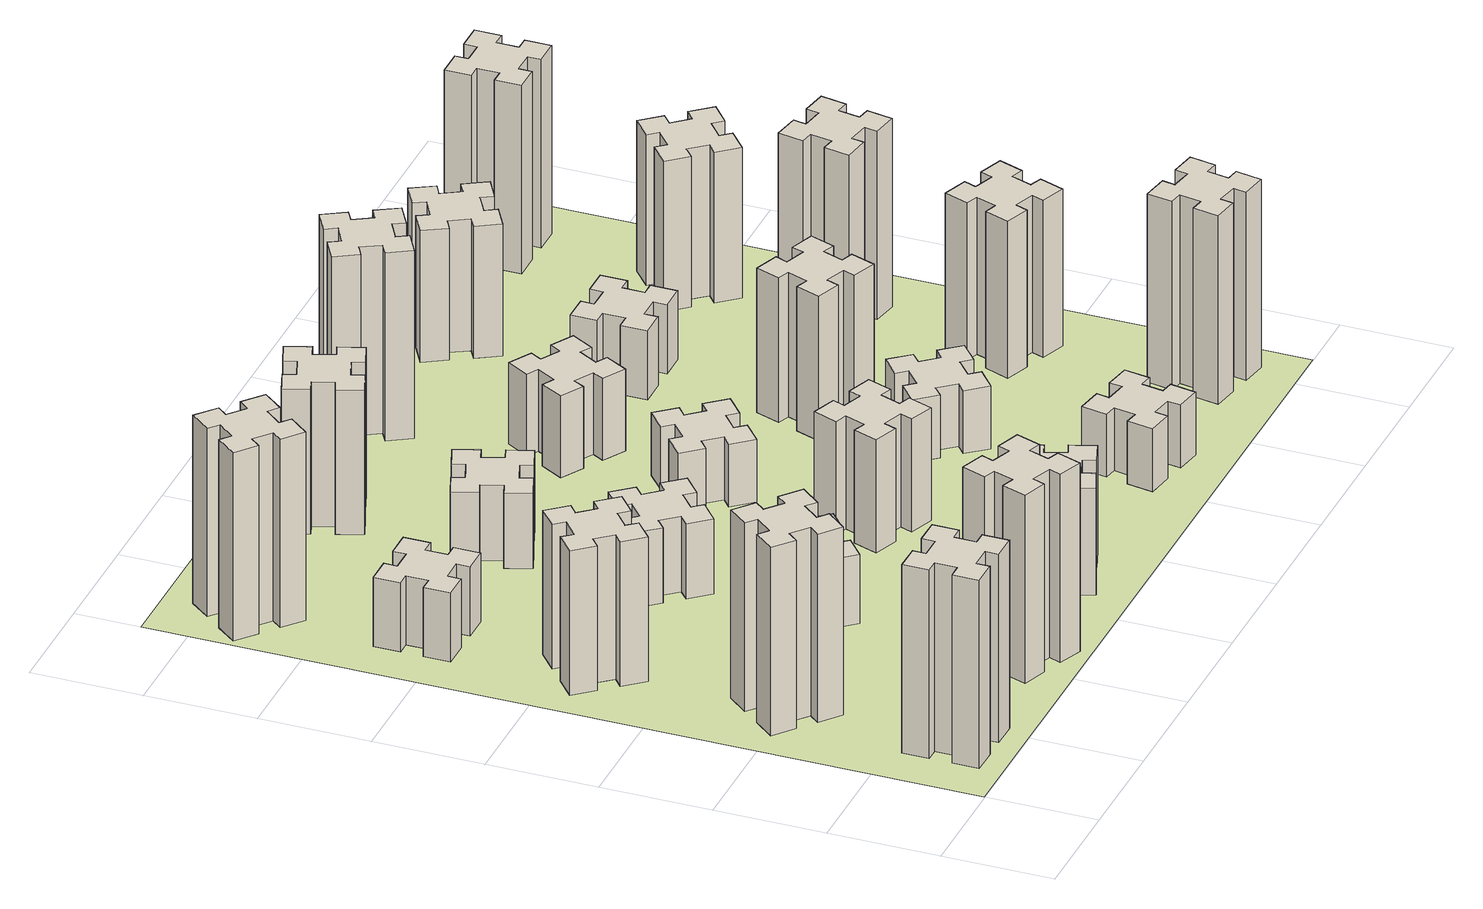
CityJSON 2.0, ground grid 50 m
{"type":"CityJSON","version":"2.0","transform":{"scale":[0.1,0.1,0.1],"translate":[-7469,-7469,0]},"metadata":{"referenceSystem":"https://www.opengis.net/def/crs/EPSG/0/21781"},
"CityObjects":{
"building1":{"type":"Building","attributes":{"class":"1000","function":"1000","usage":"1000","yearOfConstruction":2016,"roofType":"1000","measuredHeight":90,"storeysAboveGround":30,"storeysBelowGround":0},"geometry":[{"type":"Solid","lod":"1","boundaries":[[[[0,1,2,3,4,5,6,7,8,9,10,11,12,13,14,15,16,17,18,19]],[[17,16,20,21]],[[16,15,22,20]],[[15,14,23,22]],[[14,13,24,23]],[[13,12,25,24]],[[12,11,26,25]],[[11,10,27,26]],[[10,9,28,27]],[[9,8,29,28]],[[8,7,30,29]],[[7,6,31,30]],[[6,5,32,31]],[[5,4,33,32]],[[4,3,34,33]],[[3,2,35,34]],[[2,1,36,35]],[[1,0,37,36]],[[0,19,38,37]],[[19,18,39,38]],[[18,17,21,39]],[[24,25,26,27,28,29,30,31,32,33,34,35,36,37,38,39,21,20,22,23]]]]}]},
"building2":{"type":"Building","attributes":{"class":"1000","function":"1000","usage":"1000","yearOfConstruction":2016,"roofType":"1000","measuredHeight":90,"storeysAboveGround":30,"storeysBelowGround":0},"geometry":[{"type":"Solid","lod":"1","boundaries":[[[[40,41,42,43,44,45,46,47,48,49,50,51,52,53,54,55,56,57,58,59]],[[57,56,60,61]],[[56,55,62,60]],[[55,54,63,62]],[[54,53,64,63]],[[53,52,65,64]],[[52,51,66,65]],[[51,50,67,66]],[[50,49,68,67]],[[49,48,69,68]],[[48,47,70,69]],[[47,46,71,70]],[[46,45,72,71]],[[45,44,73,72]],[[44,43,74,73]],[[43,42,75,74]],[[42,41,76,75]],[[41,40,77,76]],[[40,59,78,77]],[[59,58,79,78]],[[58,57,61,79]],[[64,65,66,67,68,69,70,71,72,73,74,75,76,77,78,79,61,60,62,63]]]]}]},
"building3":{"type":"Building","attributes":{"class":"1000","function":"1000","usage":"1000","yearOfConstruction":2016,"roofType":"1000","measuredHeight":69,"storeysAboveGround":30,"storeysBelowGround":0},"geometry":[{"type":"Solid","lod":"1","boundaries":[[[[80,81,82,83,84,85,86,87,88,89,90,91,92,93,94,95,96,97,98,99]],[[97,96,100,101]],[[96,95,102,100]],[[95,94,103,102]],[[94,93,104,103]],[[93,92,105,104]],[[92,91,106,105]],[[91,90,107,106]],[[90,89,108,107]],[[89,88,109,108]],[[88,87,110,109]],[[87,86,111,110]],[[86,85,112,111]],[[85,84,113,112]],[[84,83,114,113]],[[83,82,115,114]],[[82,81,116,115]],[[81,80,117,116]],[[80,99,118,117]],[[99,98,119,118]],[[98,97,101,119]],[[104,105,106,107,108,109,110,111,112,113,114,115,116,117,118,119,101,100,102,103]]]]}]},
"building4":{"type":"Building","attributes":{"class":"1000","function":"1000","usage":"1000","yearOfConstruction":2016,"roofType":"1000","measuredHeight":33,"storeysAboveGround":30,"storeysBelowGround":0},"geometry":[{"type":"Solid","lod":"1","boundaries":[[[[120,121,122,123,124,125,126,127,128,129,130,131,132,133,134,135,136,137,138,139]],[[137,136,140,141]],[[136,135,142,140]],[[135,134,143,142]],[[134,133,144,143]],[[133,132,145,144]],[[132,131,146,145]],[[131,130,147,146]],[[130,129,148,147]],[[129,128,149,148]],[[128,127,150,149]],[[127,126,151,150]],[[126,125,152,151]],[[125,124,153,152]],[[124,123,154,153]],[[123,122,155,154]],[[122,121,156,155]],[[121,120,157,156]],[[120,139,158,157]],[[139,138,159,158]],[[138,137,141,159]],[[144,145,146,147,148,149,150,151,152,153,154,155,156,157,158,159,141,140,142,143]]]]}]},
"building5":{"type":"Building","attributes":{"class":"1000","function":"1000","usage":"1000","yearOfConstruction":2016,"roofType":"1000","measuredHeight":90,"storeysAboveGround":30,"storeysBelowGround":0},"geometry":[{"type":"Solid","lod":"1","boundaries":[[[[160,161,162,163,164,165,166,167,168,169,170,171,172,173,174,175,176,177,178,179]],[[177,176,180,181]],[[176,175,182,180]],[[175,174,183,182]],[[174,173,184,183]],[[173,172,185,184]],[[172,171,186,185]],[[171,170,187,186]],[[170,169,188,187]],[[169,168,189,188]],[[168,167,190,189]],[[167,166,191,190]],[[166,165,192,191]],[[165,164,193,192]],[[164,163,194,193]],[[163,162,195,194]],[[162,161,196,195]],[[161,160,197,196]],[[160,179,198,197]],[[179,178,199,198]],[[178,177,181,199]],[[184,185,186,187,188,189,190,191,192,193,194,195,196,197,198,199,181,180,182,183]]]]}]},
"building6":{"type":"Building","attributes":{"class":"1000","function":"1000","usage":"1000","yearOfConstruction":2016,"roofType":"1000","measuredHeight":90,"storeysAboveGround":30,"storeysBelowGround":0},"geometry":[{"type":"Solid","lod":"1","boundaries":[[[[200,201,202,203,204,205,206,207,208,209,210,211,212,213,214,215,216,217,218,219]],[[217,216,220,221]],[[216,215,222,220]],[[215,214,223,222]],[[214,213,224,223]],[[213,212,225,224]],[[212,211,226,225]],[[211,210,227,226]],[[210,209,228,227]],[[209,208,229,228]],[[208,207,230,229]],[[207,206,231,230]],[[206,205,232,231]],[[205,204,233,232]],[[204,203,234,233]],[[203,202,235,234]],[[202,201,236,235]],[[201,200,237,236]],[[200,219,238,237]],[[219,218,239,238]],[[218,217,221,239]],[[224,225,226,227,228,229,230,231,232,233,234,235,236,237,238,239,221,220,222,223]]]]}]},
"building7":{"type":"Building","attributes":{"class":"1000","function":"1000","usage":"1000","yearOfConstruction":2016,"roofType":"1000","measuredHeight":33,"storeysAboveGround":30,"storeysBelowGround":0},"geometry":[{"type":"Solid","lod":"1","boundaries":[[[[240,241,242,243,244,245,246,247,248,249,250,251,252,253,254,255,256,257,258,259]],[[257,256,260,261]],[[256,255,262,260]],[[255,254,263,262]],[[254,253,264,263]],[[253,252,265,264]],[[252,251,266,265]],[[251,250,267,266]],[[250,249,268,267]],[[249,248,269,268]],[[248,247,270,269]],[[247,246,271,270]],[[246,245,272,271]],[[245,244,273,272]],[[244,243,274,273]],[[243,242,275,274]],[[242,241,276,275]],[[241,240,277,276]],[[240,259,278,277]],[[259,258,279,278]],[[258,257,261,279]],[[264,265,266,267,268,269,270,271,272,273,274,275,276,277,278,279,261,260,262,263]]]]}]},
"building8":{"type":"Building","attributes":{"class":"1000","function":"1000","usage":"1000","yearOfConstruction":2016,"roofType":"1000","measuredHeight":36,"storeysAboveGround":30,"storeysBelowGround":0},"geometry":[{"type":"Solid","lod":"1","boundaries":[[[[280,281,282,283,284,285,286,287,288,289,290,291,292,293,294,295,296,297,298,299]],[[297,296,300,301]],[[296,295,302,300]],[[295,294,303,302]],[[294,293,304,303]],[[293,292,305,304]],[[292,291,306,305]],[[291,290,307,306]],[[290,289,308,307]],[[289,288,309,308]],[[288,287,310,309]],[[287,286,311,310]],[[286,285,312,311]],[[285,284,313,312]],[[284,283,314,313]],[[283,282,315,314]],[[282,281,316,315]],[[281,280,317,316]],[[280,299,318,317]],[[299,298,319,318]],[[298,297,301,319]],[[304,305,306,307,308,309,310,311,312,313,314,315,316,317,318,319,301,300,302,303]]]]}]},
"building9":{"type":"Building","attributes":{"class":"1000","function":"1000","usage":"1000","yearOfConstruction":2016,"roofType":"1000","measuredHeight":51,"storeysAboveGround":30,"storeysBelowGround":0},"geometry":[{"type":"Solid","lod":"1","boundaries":[[[[320,321,322,323,324,325,326,327,328,329,330,331,332,333,334,335,336,337,338,339]],[[337,336,340,341]],[[336,335,342,340]],[[335,334,343,342]],[[334,333,344,343]],[[333,332,345,344]],[[332,331,346,345]],[[331,330,347,346]],[[330,329,348,347]],[[329,328,349,348]],[[328,327,350,349]],[[327,326,351,350]],[[326,325,352,351]],[[325,324,353,352]],[[324,323,354,353]],[[323,322,355,354]],[[322,321,356,355]],[[321,320,357,356]],[[320,339,358,357]],[[339,338,359,358]],[[338,337,341,359]],[[344,345,346,347,348,349,350,351,352,353,354,355,356,357,358,359,341,340,342,343]]]]}]},
"building10":{"type":"Building","attributes":{"class":"1000","function":"1000","usage":"1000","yearOfConstruction":2016,"roofType":"1000","measuredHeight":36,"storeysAboveGround":30,"storeysBelowGround":0},"geometry":[{"type":"Solid","lod":"1","boundaries":[[[[360,361,362,363,364,365,366,367,368,369,370,371,372,373,374,375,376,377,378,379]],[[377,376,380,381]],[[376,375,382,380]],[[375,374,383,382]],[[374,373,384,383]],[[373,372,385,384]],[[372,371,386,385]],[[371,370,387,386]],[[370,369,388,387]],[[369,368,389,388]],[[368,367,390,389]],[[367,366,391,390]],[[366,365,392,391]],[[365,364,393,392]],[[364,363,394,393]],[[363,362,395,394]],[[362,361,396,395]],[[361,360,397,396]],[[360,379,398,397]],[[379,378,399,398]],[[378,377,381,399]],[[384,385,386,387,388,389,390,391,392,393,394,395,396,397,398,399,381,380,382,383]]]]}]},
"building11":{"type":"Building","attributes":{"class":"1000","function":"1000","usage":"1000","yearOfConstruction":2016,"roofType":"1000","measuredHeight":69,"storeysAboveGround":30,"storeysBelowGround":0},"geometry":[{"type":"Solid","lod":"1","boundaries":[[[[400,401,402,403,404,405,406,407,408,409,410,411,412,413,414,415,416,417,418,419]],[[417,416,420,421]],[[416,415,422,420]],[[415,414,423,422]],[[414,413,424,423]],[[413,412,425,424]],[[412,411,426,425]],[[411,410,427,426]],[[410,409,428,427]],[[409,408,429,428]],[[408,407,430,429]],[[407,406,431,430]],[[406,405,432,431]],[[405,404,433,432]],[[404,403,434,433]],[[403,402,435,434]],[[402,401,436,435]],[[401,400,437,436]],[[400,419,438,437]],[[419,418,439,438]],[[418,417,421,439]],[[424,425,426,427,428,429,430,431,432,433,434,435,436,437,438,439,421,420,422,423]]]]}]},
"building12":{"type":"Building","attributes":{"class":"1000","function":"1000","usage":"1000","yearOfConstruction":2016,"roofType":"1000","measuredHeight":54,"storeysAboveGround":30,"storeysBelowGround":0},"geometry":[{"type":"Solid","lod":"1","boundaries":[[[[440,441,442,443,444,445,446,447,448,449,450,451,452,453,454,455,456,457,458,459]],[[457,456,460,461]],[[456,455,462,460]],[[455,454,463,462]],[[454,453,464,463]],[[453,452,465,464]],[[452,451,466,465]],[[451,450,467,466]],[[450,449,468,467]],[[449,448,469,468]],[[448,447,470,469]],[[447,446,471,470]],[[446,445,472,471]],[[445,444,473,472]],[[444,443,474,473]],[[443,442,475,474]],[[442,441,476,475]],[[441,440,477,476]],[[440,459,478,477]],[[459,458,479,478]],[[458,457,461,479]],[[464,465,466,467,468,469,470,471,472,473,474,475,476,477,478,479,461,460,462,463]]]]}]},
"building13":{"type":"Building","attributes":{"class":"1000","function":"1000","usage":"1000","yearOfConstruction":2016,"roofType":"1000","measuredHeight":30,"storeysAboveGround":30,"storeysBelowGround":0},"geometry":[{"type":"Solid","lod":"1","boundaries":[[[[480,481,482,483,484,485,486,487,488,489,490,491,492,493,494,495,496,497,498,499]],[[497,496,500,501]],[[496,495,502,500]],[[495,494,503,502]],[[494,493,504,503]],[[493,492,505,504]],[[492,491,506,505]],[[491,490,507,506]],[[490,489,508,507]],[[489,488,509,508]],[[488,487,510,509]],[[487,486,511,510]],[[486,485,512,511]],[[485,484,513,512]],[[484,483,514,513]],[[483,482,515,514]],[[482,481,516,515]],[[481,480,517,516]],[[480,499,518,517]],[[499,498,519,518]],[[498,497,501,519]],[[504,505,506,507,508,509,510,511,512,513,514,515,516,517,518,519,501,500,502,503]]]]}]},
"building14":{"type":"Building","attributes":{"class":"1000","function":"1000","usage":"1000","yearOfConstruction":2016,"roofType":"1000","measuredHeight":39,"storeysAboveGround":30,"storeysBelowGround":0},"geometry":[{"type":"Solid","lod":"1","boundaries":[[[[520,521,522,523,524,525,526,527,528,529,530,531,532,533,534,535,536,537,538,539]],[[537,536,540,541]],[[536,535,542,540]],[[535,534,543,542]],[[534,533,544,543]],[[533,532,545,544]],[[532,531,546,545]],[[531,530,547,546]],[[530,529,548,547]],[[529,528,549,548]],[[528,527,550,549]],[[527,526,551,550]],[[526,525,552,551]],[[525,524,553,552]],[[524,523,554,553]],[[523,522,555,554]],[[522,521,556,555]],[[521,520,557,556]],[[520,539,558,557]],[[539,538,559,558]],[[538,537,541,559]],[[544,545,546,547,548,549,550,551,552,553,554,555,556,557,558,559,541,540,542,543]]]]}]},
"building15":{"type":"Building","attributes":{"class":"1000","function":"1000","usage":"1000","yearOfConstruction":2016,"roofType":"1000","measuredHeight":30,"storeysAboveGround":30,"storeysBelowGround":0},"geometry":[{"type":"Solid","lod":"1","boundaries":[[[[560,561,562,563,564,565,566,567,568,569,570,571,572,573,574,575,576,577,578,579]],[[577,576,580,581]],[[576,575,582,580]],[[575,574,583,582]],[[574,573,584,583]],[[573,572,585,584]],[[572,571,586,585]],[[571,570,587,586]],[[570,569,588,587]],[[569,568,589,588]],[[568,567,590,589]],[[567,566,591,590]],[[566,565,592,591]],[[565,564,593,592]],[[564,563,594,593]],[[563,562,595,594]],[[562,561,596,595]],[[561,560,597,596]],[[560,579,598,597]],[[579,578,599,598]],[[578,577,581,599]],[[584,585,586,587,588,589,590,591,592,593,594,595,596,597,598,599,581,580,582,583]]]]}]},
"building16":{"type":"Building","attributes":{"class":"1000","function":"1000","usage":"1000","yearOfConstruction":2016,"roofType":"1000","measuredHeight":90,"storeysAboveGround":30,"storeysBelowGround":0},"geometry":[{"type":"Solid","lod":"1","boundaries":[[[[600,601,602,603,604,605,606,607,608,609,610,611,612,613,614,615,616,617,618,619]],[[617,616,620,621]],[[616,615,622,620]],[[615,614,623,622]],[[614,613,624,623]],[[613,612,625,624]],[[612,611,626,625]],[[611,610,627,626]],[[610,609,628,627]],[[609,608,629,628]],[[608,607,630,629]],[[607,606,631,630]],[[606,605,632,631]],[[605,604,633,632]],[[604,603,634,633]],[[603,602,635,634]],[[602,601,636,635]],[[601,600,637,636]],[[600,619,638,637]],[[619,618,639,638]],[[618,617,621,639]],[[624,625,626,627,628,629,630,631,632,633,634,635,636,637,638,639,621,620,622,623]]]]}]},
"building17":{"type":"Building","attributes":{"class":"1000","function":"1000","usage":"1000","yearOfConstruction":2016,"roofType":"1000","measuredHeight":30,"storeysAboveGround":30,"storeysBelowGround":0},"geometry":[{"type":"Solid","lod":"1","boundaries":[[[[640,641,642,643,644,645,646,647,648,649,650,651,652,653,654,655,656,657,658,659]],[[657,656,660,661]],[[656,655,662,660]],[[655,654,663,662]],[[654,653,664,663]],[[653,652,665,664]],[[652,651,666,665]],[[651,650,667,666]],[[650,649,668,667]],[[649,648,669,668]],[[648,647,670,669]],[[647,646,671,670]],[[646,645,672,671]],[[645,644,673,672]],[[644,643,674,673]],[[643,642,675,674]],[[642,641,676,675]],[[641,640,677,676]],[[640,659,678,677]],[[659,658,679,678]],[[658,657,661,679]],[[664,665,666,667,668,669,670,671,672,673,674,675,676,677,678,679,661,660,662,663]]]]}]},
"building18":{"type":"Building","attributes":{"class":"1000","function":"1000","usage":"1000","yearOfConstruction":2016,"roofType":"1000","measuredHeight":69,"storeysAboveGround":30,"storeysBelowGround":0},"geometry":[{"type":"Solid","lod":"1","boundaries":[[[[680,681,682,683,684,685,686,687,688,689,690,691,692,693,694,695,696,697,698,699]],[[697,696,700,701]],[[696,695,702,700]],[[695,694,703,702]],[[694,693,704,703]],[[693,692,705,704]],[[692,691,706,705]],[[691,690,707,706]],[[690,689,708,707]],[[689,688,709,708]],[[688,687,710,709]],[[687,686,711,710]],[[686,685,712,711]],[[685,684,713,712]],[[684,683,714,713]],[[683,682,715,714]],[[682,681,716,715]],[[681,680,717,716]],[[680,699,718,717]],[[699,698,719,718]],[[698,697,701,719]],[[704,705,706,707,708,709,710,711,712,713,714,715,716,717,718,719,701,700,702,703]]]]}]},
"building19":{"type":"Building","attributes":{"class":"1000","function":"1000","usage":"1000","yearOfConstruction":2016,"roofType":"1000","measuredHeight":33,"storeysAboveGround":30,"storeysBelowGround":0},"geometry":[{"type":"Solid","lod":"1","boundaries":[[[[720,721,722,723,724,725,726,727,728,729,730,731,732,733,734,735,736,737,738,739]],[[737,736,740,741]],[[736,735,742,740]],[[735,734,743,742]],[[734,733,744,743]],[[733,732,745,744]],[[732,731,746,745]],[[731,730,747,746]],[[730,729,748,747]],[[729,728,749,748]],[[728,727,750,749]],[[727,726,751,750]],[[726,725,752,751]],[[725,724,753,752]],[[724,723,754,753]],[[723,722,755,754]],[[722,721,756,755]],[[721,720,757,756]],[[720,739,758,757]],[[739,738,759,758]],[[738,737,741,759]],[[744,745,746,747,748,749,750,751,752,753,754,755,756,757,758,759,741,740,742,743]]]]}]},
"building20":{"type":"Building","attributes":{"class":"1000","function":"1000","usage":"1000","yearOfConstruction":2016,"roofType":"1000","measuredHeight":90,"storeysAboveGround":30,"storeysBelowGround":0},"geometry":[{"type":"Solid","lod":"1","boundaries":[[[[760,761,762,763,764,765,766,767,768,769,770,771,772,773,774,775,776,777,778,779]],[[777,776,780,781]],[[776,775,782,780]],[[775,774,783,782]],[[774,773,784,783]],[[773,772,785,784]],[[772,771,786,785]],[[771,770,787,786]],[[770,769,788,787]],[[769,768,789,788]],[[768,767,790,789]],[[767,766,791,790]],[[766,765,792,791]],[[765,764,793,792]],[[764,763,794,793]],[[763,762,795,794]],[[762,761,796,795]],[[761,760,797,796]],[[760,779,798,797]],[[779,778,799,798]],[[778,777,781,799]],[[784,785,786,787,788,789,790,791,792,793,794,795,796,797,798,799,781,780,782,783]]]]}]},
"building21":{"type":"Building","attributes":{"class":"1000","function":"1000","usage":"1000","yearOfConstruction":2016,"roofType":"1000","measuredHeight":63,"storeysAboveGround":30,"storeysBelowGround":0},"geometry":[{"type":"Solid","lod":"1","boundaries":[[[[800,801,802,803,804,805,806,807,808,809,810,811,812,813,814,815,816,817,818,819]],[[817,816,820,821]],[[816,815,822,820]],[[815,814,823,822]],[[814,813,824,823]],[[813,812,825,824]],[[812,811,826,825]],[[811,810,827,826]],[[810,809,828,827]],[[809,808,829,828]],[[808,807,830,829]],[[807,806,831,830]],[[806,805,832,831]],[[805,804,833,832]],[[804,803,834,833]],[[803,802,835,834]],[[802,801,836,835]],[[801,800,837,836]],[[800,819,838,837]],[[819,818,839,838]],[[818,817,821,839]],[[824,825,826,827,828,829,830,831,832,833,834,835,836,837,838,839,821,820,822,823]]]]}]},
"building22":{"type":"Building","attributes":{"class":"1000","function":"1000","usage":"1000","yearOfConstruction":2016,"roofType":"1000","measuredHeight":75,"storeysAboveGround":30,"storeysBelowGround":0},"geometry":[{"type":"Solid","lod":"1","boundaries":[[[[840,841,842,843,844,845,846,847,848,849,850,851,852,853,854,855,856,857,858,859]],[[857,856,860,861]],[[856,855,862,860]],[[855,854,863,862]],[[854,853,864,863]],[[853,852,865,864]],[[852,851,866,865]],[[851,850,867,866]],[[850,849,868,867]],[[849,848,869,868]],[[848,847,870,869]],[[847,846,871,870]],[[846,845,872,871]],[[845,844,873,872]],[[844,843,874,873]],[[843,842,875,874]],[[842,841,876,875]],[[841,840,877,876]],[[840,859,878,877]],[[859,858,879,878]],[[858,857,861,879]],[[864,865,866,867,868,869,870,871,872,873,874,875,876,877,878,879,861,860,862,863]]]]}]},
"building23":{"type":"Building","attributes":{"class":"1000","function":"1000","usage":"1000","yearOfConstruction":2016,"roofType":"1000","measuredHeight":90,"storeysAboveGround":30,"storeysBelowGround":0},"geometry":[{"type":"Solid","lod":"1","boundaries":[[[[880,881,882,883,884,885,886,887,888,889,890,891,892,893,894,895,896,897,898,899]],[[897,896,900,901]],[[896,895,902,900]],[[895,894,903,902]],[[894,893,904,903]],[[893,892,905,904]],[[892,891,906,905]],[[891,890,907,906]],[[890,889,908,907]],[[889,888,909,908]],[[888,887,910,909]],[[887,886,911,910]],[[886,885,912,911]],[[885,884,913,912]],[[884,883,914,913]],[[883,882,915,914]],[[882,881,916,915]],[[881,880,917,916]],[[880,899,918,917]],[[899,898,919,918]],[[898,897,901,919]],[[904,905,906,907,908,909,910,911,912,913,914,915,916,917,918,919,901,900,902,903]]]]}]},
"building24":{"type":"Building","attributes":{"class":"1000","function":"1000","usage":"1000","yearOfConstruction":2016,"roofType":"1000","measuredHeight":72,"storeysAboveGround":30,"storeysBelowGround":0},"geometry":[{"type":"Solid","lod":"1","boundaries":[[[[920,921,922,923,924,925,926,927,928,929,930,931,932,933,934,935,936,937,938,939]],[[937,936,940,941]],[[936,935,942,940]],[[935,934,943,942]],[[934,933,944,943]],[[933,932,945,944]],[[932,931,946,945]],[[931,930,947,946]],[[930,929,948,947]],[[929,928,949,948]],[[928,927,950,949]],[[927,926,951,950]],[[926,925,952,951]],[[925,924,953,952]],[[924,923,954,953]],[[923,922,955,954]],[[922,921,956,955]],[[921,920,957,956]],[[920,939,958,957]],[[939,938,959,958]],[[938,937,941,959]],[[944,945,946,947,948,949,950,951,952,953,954,955,956,957,958,959,941,940,942,943]]]]}]},
"building25":{"type":"Building","attributes":{"class":"1000","function":"1000","usage":"1000","yearOfConstruction":2016,"roofType":"1000","measuredHeight":90,"storeysAboveGround":30,"storeysBelowGround":0},"geometry":[{"type":"Solid","lod":"1","boundaries":[[[[960,961,962,963,964,965,966,967,968,969,970,971,972,973,974,975,976,977,978,979]],[[977,976,980,981]],[[976,975,982,980]],[[975,974,983,982]],[[974,973,984,983]],[[973,972,985,984]],[[972,971,986,985]],[[971,970,987,986]],[[970,969,988,987]],[[969,968,989,988]],[[968,967,990,989]],[[967,966,991,990]],[[966,965,992,991]],[[965,964,993,992]],[[964,963,994,993]],[[963,962,995,994]],[[962,961,996,995]],[[961,960,997,996]],[[960,979,998,997]],[[979,978,999,998]],[[978,977,981,999]],[[984,985,986,987,988,989,990,991,992,993,994,995,996,997,998,999,981,980,982,983]]]]}]},
"landuse1":{"type":"LandUse","attributes":{"name":"plot1","function":"1010"},"geometry":[{"type":"MultiSurface","lod":"1","boundaries":[[[1000,1001,1002,1003]]]}]}
},
"vertices":[
[265,325,0],[265,225,0],[205,225,0],[205,105,0],[325,105,0],[325,165,0],[425,165,0],[425,105,0],[545,105,0],[545,225,0],[485,225,0],[485,325,0],[545,325,0],[545,445,0],[425,445,0],[425,385,0],[325,385,0],[325,445,0],[205,445,0],[205,325,0],[325,385,900],[325,445,900],[425,385,900],[425,445,900],[545,445,900],[545,325,900],[485,325,900],[485,225,900],[545,225,900],[545,105,900],[425,105,900],[425,165,900],[325,165,900],[325,105,900],[205,105,900],[205,225,900],[265,225,900],[265,325,900],[205,325,900],[205,445,900],
[484,1067,0],[408,1132,0],[446,1178,0],[354,1255,0],[277,1163,0],[323,1124,0],[259,1048,0],[213,1086,0],[136,994,0],[228,917,0],[266,963,0],[343,899,0],[304,853,0],[396,776,0],[473,868,0],[427,906,0],[492,983,0],[538,944,0],[615,1036,0],[523,1113,0],[492,983,900],[538,944,900],[427,906,900],[473,868,900],[396,776,900],[304,853,900],[343,899,900],[266,963,900],[228,917,900],[136,994,900],[213,1086,900],[259,1048,900],[323,1124,900],[277,1163,900],[354,1255,900],[446,1178,900],[408,1132,900],[484,1067,900],[523,1113,900],[615,1036,900],
[492,1888,0],[427,1964,0],[473,2003,0],[396,2095,0],[304,2018,0],[343,1972,0],[266,1907,0],[228,1953,0],[136,1876,0],[213,1784,0],[259,1823,0],[323,1746,0],[277,1708,0],[354,1616,0],[446,1693,0],[408,1739,0],[484,1803,0],[523,1757,0],[615,1834,0],[538,1926,0],[484,1803,690],[523,1757,690],[408,1739,690],[446,1693,690],[354,1616,690],[277,1708,690],[323,1746,690],[259,1823,690],[213,1784,690],[136,1876,690],[228,1953,690],[266,1907,690],[343,1972,690],[304,2018,690],[396,2095,690],[473,2003,690],[427,1964,690],[492,1888,690],[538,1926,690],[615,1834,690],
[485,2545,0],[485,2645,0],[545,2645,0],[545,2765,0],[425,2765,0],[425,2705,0],[325,2705,0],[325,2765,0],[205,2765,0],[205,2645,0],[265,2645,0],[265,2545,0],[205,2545,0],[205,2425,0],[325,2425,0],[325,2485,0],[425,2485,0],[425,2425,0],[545,2425,0],[545,2545,0],[425,2485,330],[425,2425,330],[325,2485,330],[325,2425,330],[205,2425,330],[205,2545,330],[265,2545,330],[265,2645,330],[205,2645,330],[205,2765,330],[325,2765,330],[325,2705,330],[425,2705,330],[425,2765,330],[545,2765,330],[545,2645,330],[485,2645,330],[485,2545,330],[545,2545,330],[545,2425,330],
[1029,360,0],[995,266,0],[939,287,0],[897,174,0],[1010,133,0],[1031,189,0],[1125,155,0],[1104,99,0],[1217,57,0],[1258,170,0],[1202,191,0],[1236,285,0],[1292,264,0],[1333,377,0],[1220,418,0],[1200,362,0],[1106,396,0],[1127,452,0],[1014,493,0],[973,380,0],[1106,396,900],[1127,452,900],[1200,362,900],[1220,418,900],[1333,377,900],[1292,264,900],[1236,285,900],[1202,191,900],[1258,170,900],[1217,57,900],[1104,99,900],[1125,155,900],[1031,189,900],[1010,133,900],[897,174,900],[939,287,900],[995,266,900],[1029,360,900],[973,380,900],[1014,493,900],
[384,3387,0],[308,3452,0],[346,3498,0],[254,3575,0],[177,3483,0],[223,3444,0],[159,3368,0],[113,3406,0],[36,3314,0],[128,3237,0],[166,3283,0],[243,3219,0],[204,3173,0],[296,3096,0],[373,3188,0],[327,3226,0],[392,3303,0],[438,3264,0],[515,3356,0],[423,3433,0],[392,3303,900],[438,3264,900],[327,3226,900],[373,3188,900],[296,3096,900],[204,3173,900],[243,3219,900],[166,3283,900],[128,3237,900],[36,3314,900],[113,3406,900],[159,3368,900],[223,3444,900],[177,3483,900],[254,3575,900],[346,3498,900],[308,3452,900],[384,3387,900],[423,3433,900],[515,3356,900],
[1083,1332,0],[1006,1267,0],[968,1313,0],[876,1236,0],[953,1144,0],[999,1183,0],[1063,1106,0],[1017,1068,0],[1094,976,0],[1186,1053,0],[1148,1099,0],[1224,1163,0],[1263,1117,0],[1355,1194,0],[1278,1286,0],[1232,1248,0],[1167,1324,0],[1213,1363,0],[1136,1455,0],[1044,1378,0],[1167,1324,330],[1213,1363,330],[1232,1248,330],[1278,1286,330],[1355,1194,330],[1263,1117,330],[1224,1163,330],[1148,1099,330],[1186,1053,330],[1094,976,330],[1017,1068,330],[1063,1106,330],[999,1183,330],[953,1144,330],[876,1236,330],[968,1313,330],[1006,1267,330],[1083,1332,330],[1044,1378,330],[1136,1455,330],
[1083,1972,0],[1006,1907,0],[968,1953,0],[876,1876,0],[953,1784,0],[999,1823,0],[1063,1746,0],[1017,1708,0],[1094,1616,0],[1186,1693,0],[1148,1739,0],[1224,1803,0],[1263,1757,0],[1355,1834,0],[1278,1926,0],[1232,1888,0],[1167,1964,0],[1213,2003,0],[1136,2095,0],[1044,2018,0],[1167,1964,360],[1213,2003,360],[1232,1888,360],[1278,1926,360],[1355,1834,360],[1263,1757,360],[1224,1803,360],[1148,1739,360],[1186,1693,360],[1094,1616,360],[1017,1708,360],[1063,1746,360],[999,1823,360],[953,1784,360],[876,1876,360],[968,1953,360],[1006,1907,360],[1083,1972,360],[1044,2018,360],[1136,2095,360],
[1765,496,0],[1671,462,0],[1650,518,0],[1537,477,0],[1579,364,0],[1635,385,0],[1669,291,0],[1613,270,0],[1654,157,0],[1767,199,0],[1746,255,0],[1840,289,0],[1860,233,0],[1973,274,0],[1932,387,0],[1876,366,0],[1842,460,0],[1898,480,0],[1857,593,0],[1744,552,0],[1842,460,510],[1898,480,510],[1876,366,510],[1932,387,510],[1973,274,510],[1860,233,510],[1840,289,510],[1746,255,510],[1767,199,510],[1654,157,510],[1613,270,510],[1669,291,510],[1635,385,510],[1579,364,510],[1537,477,510],[1650,518,510],[1671,462,510],[1765,496,510],[1744,552,510],[1857,593,510],
[1106,2475,0],[1200,2509,0],[1220,2453,0],[1333,2494,0],[1292,2607,0],[1236,2586,0],[1202,2680,0],[1258,2700,0],[1217,2813,0],[1104,2772,0],[1125,2716,0],[1031,2682,0],[1010,2738,0],[897,2697,0],[939,2584,0],[995,2605,0],[1029,2511,0],[973,2490,0],[1014,2377,0],[1127,2419,0],[1029,2511,360],[973,2490,360],[995,2605,360],[939,2584,360],[897,2697,360],[1010,2738,360],[1031,2682,360],[1125,2716,360],[1104,2772,360],[1217,2813,360],[1258,2700,360],[1202,2680,360],[1236,2586,360],[1292,2607,360],[1333,2494,360],[1220,2453,360],[1200,2509,360],[1106,2475,360],[1127,2419,360],[1014,2377,360],
[1125,3456,0],[1031,3422,0],[1010,3478,0],[897,3437,0],[939,3324,0],[995,3345,0],[1029,3251,0],[973,3230,0],[1014,3117,0],[1127,3159,0],[1106,3215,0],[1200,3249,0],[1220,3193,0],[1333,3234,0],[1292,3347,0],[1236,3326,0],[1202,3420,0],[1258,3440,0],[1217,3553,0],[1104,3512,0],[1202,3420,690],[1258,3440,690],[1236,3326,690],[1292,3347,690],[1333,3234,690],[1220,3193,690],[1200,3249,690],[1106,3215,690],[1127,3159,690],[1014,3117,690],[973,3230,690],[1029,3251,690],[995,3345,690],[939,3324,690],[897,3437,690],[1010,3478,690],[1031,3422,690],[1125,3456,690],[1104,3512,690],[1217,3553,690],
[1769,1300,0],[1735,1206,0],[1679,1227,0],[1637,1114,0],[1750,1073,0],[1771,1129,0],[1865,1095,0],[1844,1039,0],[1957,997,0],[1998,1110,0],[1942,1131,0],[1976,1225,0],[2032,1204,0],[2073,1317,0],[1960,1358,0],[1940,1302,0],[1846,1336,0],[1867,1392,0],[1754,1433,0],[1713,1320,0],[1846,1336,540],[1867,1392,540],[1940,1302,540],[1960,1358,540],[2073,1317,540],[2032,1204,540],[1976,1225,540],[1942,1131,540],[1998,1110,540],[1957,997,540],[1844,1039,540],[1865,1095,540],[1771,1129,540],[1750,1073,540],[1637,1114,540],[1679,1227,540],[1735,1206,540],[1769,1300,540],[1713,1320,540],[1754,1433,540],
[1972,1988,0],[1907,2064,0],[1953,2103,0],[1876,2195,0],[1784,2118,0],[1823,2072,0],[1746,2007,0],[1708,2053,0],[1616,1976,0],[1693,1884,0],[1739,1923,0],[1803,1846,0],[1757,1808,0],[1834,1716,0],[1926,1793,0],[1888,1839,0],[1964,1903,0],[2003,1857,0],[2095,1934,0],[2018,2026,0],[1964,1903,300],[2003,1857,300],[1888,1839,300],[1926,1793,300],[1834,1716,300],[1757,1808,300],[1803,1846,300],[1739,1923,300],[1693,1884,300],[1616,1976,300],[1708,2053,300],[1746,2007,300],[1823,2072,300],[1784,2118,300],[1876,2195,300],[1953,2103,300],[1907,2064,300],[1972,1988,300],[2018,2026,300],[2095,1934,300],
[2026,2497,0],[2076,2584,0],[2128,2554,0],[2188,2658,0],[2084,2718,0],[2054,2666,0],[1967,2716,0],[1997,2768,0],[1893,2828,0],[1833,2724,0],[1885,2694,0],[1835,2607,0],[1783,2637,0],[1723,2533,0],[1827,2473,0],[1857,2525,0],[1944,2475,0],[1914,2423,0],[2018,2363,0],[2078,2467,0],[1944,2475,390],[1914,2423,390],[1857,2525,390],[1827,2473,390],[1723,2533,390],[1783,2637,390],[1835,2607,390],[1885,2694,390],[1833,2724,390],[1893,2828,390],[1997,2768,390],[1967,2716,390],[2054,2666,390],[2084,2718,390],[2188,2658,390],[2128,2554,390],[2076,2584,390],[2026,2497,390],[2078,2467,390],[2018,2363,390],
[2596,444,0],[2578,345,0],[2519,356,0],[2498,237,0],[2617,217,0],[2627,276,0],[2725,258,0],[2715,199,0],[2833,178,0],[2854,297,0],[2795,307,0],[2812,405,0],[2871,395,0],[2892,513,0],[2774,534,0],[2764,475,0],[2665,492,0],[2676,551,0],[2557,572,0],[2537,454,0],[2665,492,300],[2676,551,300],[2764,475,300],[2774,534,300],[2892,513,300],[2871,395,300],[2812,405,300],[2795,307,300],[2854,297,300],[2833,178,300],[2715,199,300],[2725,258,300],[2627,276,300],[2617,217,300],[2498,237,300],[2519,356,300],[2578,345,300],[2596,444,300],[2537,454,300],[2557,572,300],
[1844,3556,0],[1757,3506,0],[1727,3558,0],[1623,3498,0],[1683,3394,0],[1735,3424,0],[1785,3337,0],[1733,3307,0],[1793,3203,0],[1897,3263,0],[1867,3315,0],[1954,3365,0],[1984,3313,0],[2088,3373,0],[2028,3477,0],[1976,3447,0],[1926,3534,0],[1978,3564,0],[1918,3668,0],[1814,3608,0],[1926,3534,900],[1978,3564,900],[1976,3447,900],[2028,3477,900],[2088,3373,900],[1984,3313,900],[1954,3365,900],[1867,3315,900],[1897,3263,900],[1793,3203,900],[1733,3307,900],[1785,3337,900],[1735,3424,900],[1683,3394,900],[1623,3498,900],[1727,3558,900],[1757,3506,900],[1844,3556,900],[1814,3608,900],[1918,3668,900],
[2628,1099,0],[2704,1163,0],[2743,1117,0],[2835,1194,0],[2758,1286,0],[2712,1248,0],[2647,1324,0],[2693,1363,0],[2616,1455,0],[2524,1378,0],[2563,1332,0],[2486,1267,0],[2448,1313,0],[2356,1236,0],[2433,1144,0],[2479,1183,0],[2543,1106,0],[2497,1068,0],[2574,976,0],[2666,1053,0],[2543,1106,300],[2497,1068,300],[2479,1183,300],[2433,1144,300],[2356,1236,300],[2448,1313,300],[2486,1267,300],[2563,1332,300],[2524,1378,300],[2616,1455,300],[2693,1363,300],[2647,1324,300],[2712,1248,300],[2758,1286,300],[2835,1194,300],[2743,1117,300],[2704,1163,300],[2628,1099,300],[2666,1053,300],[2574,976,300],
[2682,1671,0],[2716,1765,0],[2772,1744,0],[2813,1857,0],[2700,1898,0],[2680,1842,0],[2586,1876,0],[2607,1932,0],[2494,1973,0],[2453,1860,0],[2509,1840,0],[2475,1746,0],[2419,1767,0],[2377,1654,0],[2490,1613,0],[2511,1669,0],[2605,1635,0],[2584,1579,0],[2697,1537,0],[2738,1650,0],[2605,1635,690],[2584,1579,690],[2511,1669,690],[2490,1613,690],[2377,1654,690],[2419,1767,690],[2475,1746,690],[2509,1840,690],[2453,1860,690],[2494,1973,690],[2607,1932,690],[2586,1876,690],[2680,1842,690],[2700,1898,690],[2813,1857,690],[2772,1744,690],[2716,1765,690],[2682,1671,690],[2738,1650,690],[2697,1537,690],
[2705,2545,0],[2705,2645,0],[2765,2645,0],[2765,2765,0],[2645,2765,0],[2645,2705,0],[2545,2705,0],[2545,2765,0],[2425,2765,0],[2425,2645,0],[2485,2645,0],[2485,2545,0],[2425,2545,0],[2425,2425,0],[2545,2425,0],[2545,2485,0],[2645,2485,0],[2645,2425,0],[2765,2425,0],[2765,2545,0],[2645,2485,330],[2645,2425,330],[2545,2485,330],[2545,2425,330],[2425,2425,330],[2425,2545,330],[2485,2545,330],[2485,2645,330],[2425,2645,330],[2425,2765,330],[2545,2765,330],[2545,2705,330],[2645,2705,330],[2645,2765,330],[2765,2765,330],[2765,2645,330],[2705,2645,330],[2705,2545,330],[2765,2545,330],[2765,2425,330],
[3504,475,0],[3405,492,0],[3416,551,0],[3297,572,0],[3277,454,0],[3336,444,0],[3318,345,0],[3259,356,0],[3238,237,0],[3357,217,0],[3367,276,0],[3465,258,0],[3455,199,0],[3573,178,0],[3594,297,0],[3535,307,0],[3552,405,0],[3611,395,0],[3632,513,0],[3514,534,0],[3552,405,900],[3611,395,900],[3535,307,900],[3594,297,900],[3573,178,900],[3455,199,900],[3465,258,900],[3367,276,900],[3357,217,900],[3238,237,900],[3259,356,900],[3318,345,900],[3336,444,900],[3277,454,900],[3297,572,900],[3416,551,900],[3405,492,900],[3504,475,900],[3514,534,900],[3632,513,900],
[2716,3347,0],[2666,3434,0],[2718,3464,0],[2658,3568,0],[2554,3508,0],[2584,3456,0],[2497,3406,0],[2467,3458,0],[2363,3398,0],[2423,3294,0],[2475,3324,0],[2525,3237,0],[2473,3207,0],[2533,3103,0],[2637,3163,0],[2607,3215,0],[2694,3265,0],[2724,3213,0],[2828,3273,0],[2768,3377,0],[2694,3265,630],[2724,3213,630],[2607,3215,630],[2637,3163,630],[2533,3103,630],[2473,3207,630],[2525,3237,630],[2475,3324,630],[2423,3294,630],[2363,3398,630],[2467,3458,630],[2497,3406,630],[2584,3456,630],[2554,3508,630],[2658,3568,630],[2718,3464,630],[2666,3434,630],[2716,3347,630],[2768,3377,630],[2828,3273,630],
[3251,1129,0],[3345,1095,0],[3324,1039,0],[3437,997,0],[3478,1110,0],[3422,1131,0],[3456,1225,0],[3512,1204,0],[3553,1317,0],[3440,1358,0],[3420,1302,0],[3326,1336,0],[3347,1392,0],[3234,1433,0],[3193,1320,0],[3249,1300,0],[3215,1206,0],[3159,1227,0],[3117,1114,0],[3230,1073,0],[3215,1206,750],[3159,1227,750],[3249,1300,750],[3193,1320,750],[3234,1433,750],[3347,1392,750],[3326,1336,750],[3420,1302,750],[3440,1358,750],[3553,1317,750],[3512,1204,750],[3456,1225,750],[3422,1131,750],[3478,1110,750],[3437,997,750],[3324,1039,750],[3345,1095,750],[3251,1129,750],[3230,1073,750],[3117,1114,750],
[3267,1856,0],[3365,1838,0],[3355,1779,0],[3473,1758,0],[3494,1877,0],[3435,1887,0],[3452,1985,0],[3511,1975,0],[3532,2093,0],[3414,2114,0],[3404,2055,0],[3305,2072,0],[3316,2131,0],[3197,2152,0],[3177,2034,0],[3236,2024,0],[3218,1925,0],[3159,1936,0],[3138,1817,0],[3257,1797,0],[3218,1925,900],[3159,1936,900],[3236,2024,900],[3177,2034,900],[3197,2152,900],[3316,2131,900],[3305,2072,900],[3404,2055,900],[3414,2114,900],[3532,2093,900],[3511,1975,900],[3452,1985,900],[3435,1887,900],[3494,1877,900],[3473,1758,900],[3355,1779,900],[3365,1838,900],[3267,1856,900],[3257,1797,900],[3138,1817,900],
[3219,2563,0],[3283,2486,0],[3237,2448,0],[3314,2356,0],[3406,2433,0],[3368,2479,0],[3444,2543,0],[3483,2497,0],[3575,2574,0],[3498,2666,0],[3452,2628,0],[3387,2704,0],[3433,2743,0],[3356,2835,0],[3264,2758,0],[3303,2712,0],[3226,2647,0],[3188,2693,0],[3096,2616,0],[3173,2524,0],[3226,2647,720],[3188,2693,720],[3303,2712,720],[3264,2758,720],[3356,2835,720],[3433,2743,720],[3387,2704,720],[3452,2628,720],[3498,2666,720],[3575,2574,720],[3483,2497,720],[3444,2543,720],[3368,2479,720],[3406,2433,720],[3314,2356,720],[3237,2448,720],[3283,2486,720],[3219,2563,720],[3173,2524,720],[3096,2616,720],
[3285,3325,0],[3385,3325,0],[3385,3265,0],[3505,3265,0],[3505,3385,0],[3445,3385,0],[3445,3485,0],[3505,3485,0],[3505,3605,0],[3385,3605,0],[3385,3545,0],[3285,3545,0],[3285,3605,0],[3165,3605,0],[3165,3485,0],[3225,3485,0],[3225,3385,0],[3165,3385,0],[3165,3265,0],[3285,3265,0],[3225,3385,900],[3165,3385,900],[3225,3485,900],[3165,3485,900],[3165,3605,900],[3285,3605,900],[3285,3545,900],[3385,3545,900],[3385,3605,900],[3505,3605,900],[3505,3485,900],[3445,3485,900],[3445,3385,900],[3505,3385,900],[3505,3265,900],[3385,3265,900],[3385,3325,900],[3285,3325,900],[3285,3265,900],[3165,3265,900],
[5,3705,0],[3705,3705,0],[3705,5,0],[5,5,0]
]}
